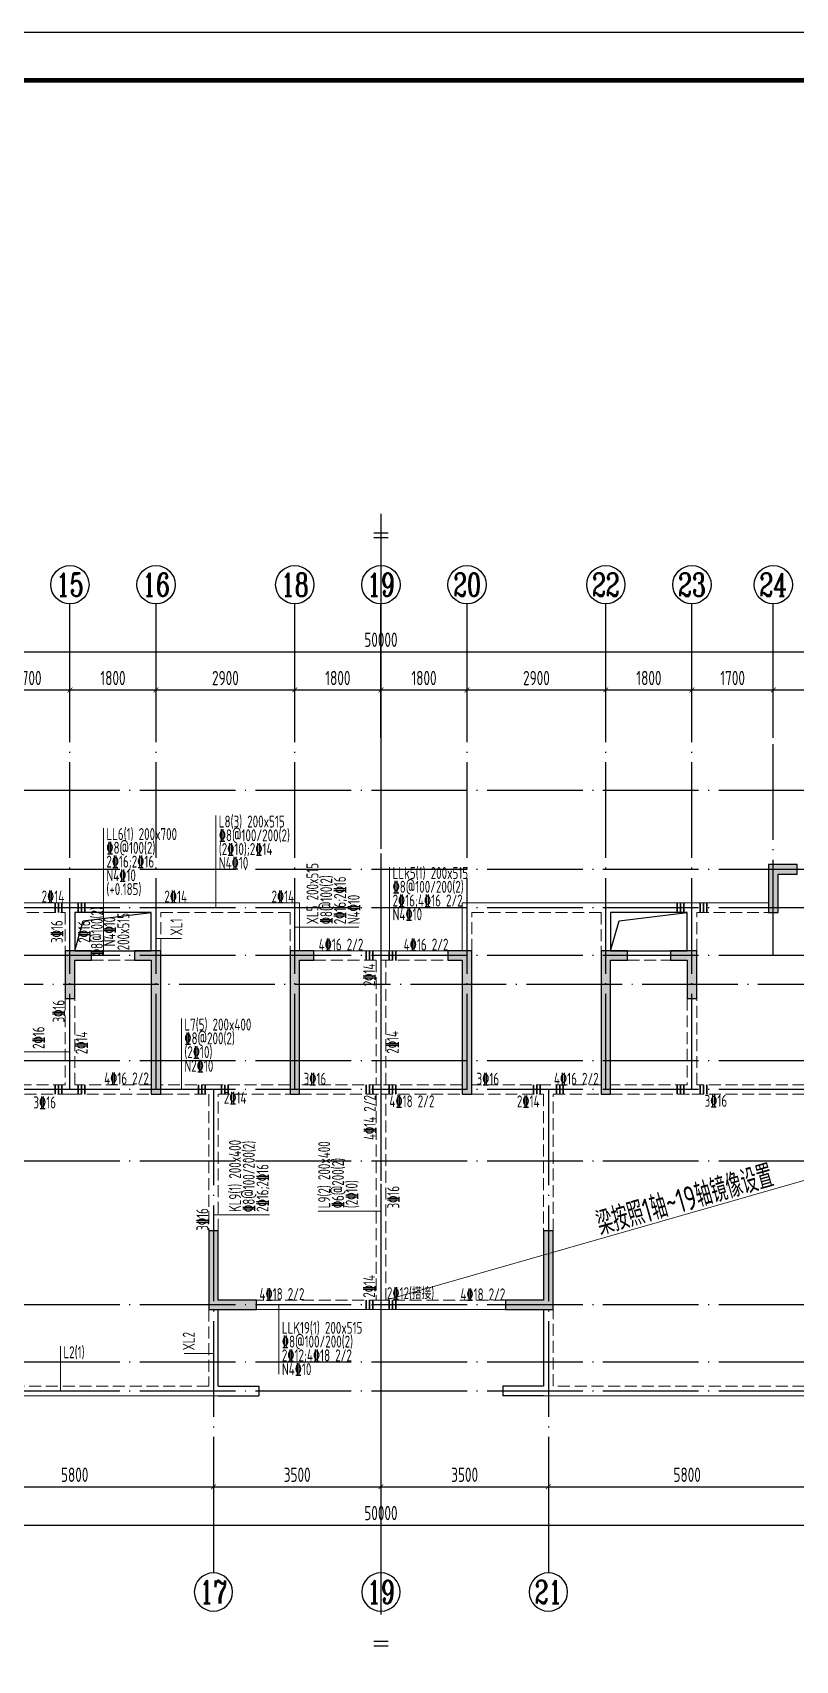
# Model space of a CAD drawing. Extents: x -668857 to 185752, y -270966 to 286822.
# Drawn here: x -70386 to -54443, y -14961 to 19058 of the extents above; entities that cross this region are included whole.
import ezdxf
from ezdxf.enums import TextEntityAlignment as Align

# ---------------------------------------------------------------- set-up
doc = ezdxf.new("R2010")
doc.units = 0
doc.header["$LTSCALE"] = 1000
for name, pattern in [('CENTER', [8, 5, -1, 1, -1]), ('DASH', [0.35, 0.25, -0.1]), ('DOTE', [2.42, 2, -0.2, 0.02, -0.2])]:
    doc.linetypes.add(name, pattern=pattern)
doc.layers.get('0').update_dxf_attribs({"linetype": 'CONTINUOUS'})
doc.layers.get('DEFPOINTS').update_dxf_attribs({"linetype": 'CONTINUOUS'})
for name, color, linetype in [('-TK', 7, 'CONTINUOUS'), ('A-AXIS', 1, 'CONTINUOUS'), ('A-DOTE', 10, 'DOTE'), ('AXIS_NUM', 7, 'CONTINUOUS'), ('BEAM_CON', 4, 'CONTINUOUS'), ('S-D洞口', 4, 'CONTINUOUS'), ('S-L主梁线', 4, 'DASH'), ('S-L梁编号', 6, 'CONTINUOUS'), ('S-L梁配筋', 7, 'CONTINUOUS'), ('S-Q墙填充', 252, 'CONTINUOUS'), ('S-Q墙实线', 6, 'CONTINUOUS'), ('S-Y一般标注', 3, 'CONTINUOUS'), ('THIN', 7, 'CONTINUOUS')]:
    doc.layers.add(name, color=color, linetype=linetype)
doc.layers.add('梁附加箍筋', color=1, linetype='CONTINUOUS', lineweight=35)
doc.styles.add('TSSD_Axis', font='complex.shx', dxfattribs={"width": 0.7, "bigfont": 'hztxt.shx'})
doc.styles.add('TSSD_DIMENSION', font='Tssdeng.shx', dxfattribs={"width": 0.7, "bigfont": 'tssdchn.shx'})
doc.styles.add('TSSD_REIN', font='tssdeng.shx', dxfattribs={"width": 0.7, "height": 300, "bigfont": 'tssdchn.shx'})
doc.dimstyles.new('TSSD_100_100', dxfattribs={"dimtxt": 300, "dimasz": 100, "dimexe": 100, "dimexo": 250, "dimgap": 100, "dimtad": 1, "dimdec": 0, "dimzin": 0, "dimdsep": 46, "dimtxsty": 'TSSD_DIMENSION', "dimblk": 'ARCHTICK', "dimcen": 0, "dimdle": 100, "dimclrt": 7, "dimadec": 0, "dimazin": 0, "dimtfac": 1, "dimtdec": 0, "dimtix": 1, "dimtmove": 2, "dimatfit": 3, "dimldrblk": 'ARCHTICK', "dimfxl": 1, "dimtolj": 1, "dimtzin": 0, "dimarcsym": 0})

# ---------------------------------------------------------------- blocks, each defined once
blk = doc.blocks.new('A1')
blk.add_lwpolyline([(0, 59400), (0, 0), (84100, 0), (84100, 59400)], close=True)
at = {"const_width": 100}
blk.add_lwpolyline([(2500, 58400), (2500, 1000), (83100, 1000), (83100, 58400)], close=True, dxfattribs=at)
blk = doc.blocks.new('ts_axno')
at = {"color": 0, "linetype": 'ByBlock', "lineweight": -2}
blk.add_circle((0, 0), 0.5, dxfattribs=at)
at = {"color": 0, "linetype": 'ByBlock', "lineweight": -2, "style": 'TSSD_Axis', "width": 0.7}
blk.add_attdef('A', text='', height=0.6, dxfattribs=at).set_placement((0, 0), align=Align.MIDDLE_CENTER)
blk = doc.blocks.new('_ArchTick')
at = {"color": 0, "linetype": 'ByBlock', "const_width": 0.15}
blk.add_lwpolyline([(-0.5, -0.5), (0.5, 0.5)], dxfattribs=at)
blk = doc.blocks.new('*D164')
at = {"layer": 'DEFPOINTS', "color": 0, "transparency": 16777216}
for p in [(23100, 19250), (21400, 18250), (23100, 18250)]:
    blk.add_point(p, dxfattribs=at)
at = {"layer": 'S-Y一般标注', "color": 0, "lineweight": -2, "transparency": 16777216}
for p, q in [((21300, 19250), (23200, 19250)), ((21400, 18500), (21400, 19350)), ((23100, 18500), (23100, 19350))]:
    blk.add_line(p, q, dxfattribs=at)
at = {"layer": 'S-Y一般标注', "color": 0, "lineweight": -2, "transparency": 16777216, "xscale": 100, "yscale": 100, "zscale": 100, "rotation": 180}
blk.add_blockref('_ArchTick', (21400, 19250), dxfattribs=at)
at = {"layer": 'S-Y一般标注', "color": 0, "lineweight": -2, "transparency": 16777216, "xscale": 100, "yscale": 100, "zscale": 100}
blk.add_blockref('_ArchTick', (23100, 19250), dxfattribs=at)
at = {"layer": 'S-Y一般标注', "color": 7, "transparency": 16777216, "insert": (22250, 19500), "char_height": 300, "attachment_point": 5, "style": 'TSSD_DIMENSION'}
blk.add_mtext('\\A1;1700', dxfattribs=at)
blk = doc.blocks.new('*D165')
at = {"layer": 'DEFPOINTS', "color": 0, "transparency": 16777216}
for p in [(24900, 19250), (23100, 18250), (24900, 18250)]:
    blk.add_point(p, dxfattribs=at)
at = {"layer": 'S-Y一般标注', "color": 0, "lineweight": -2, "transparency": 16777216}
for p, q in [((23000, 19250), (25000, 19250)), ((23100, 18500), (23100, 19350)), ((24900, 18500), (24900, 19350))]:
    blk.add_line(p, q, dxfattribs=at)
at = {"layer": 'S-Y一般标注', "color": 0, "lineweight": -2, "transparency": 16777216, "xscale": 100, "yscale": 100, "zscale": 100, "rotation": 180}
blk.add_blockref('_ArchTick', (23100, 19250), dxfattribs=at)
at = {"layer": 'S-Y一般标注', "color": 0, "lineweight": -2, "transparency": 16777216, "xscale": 100, "yscale": 100, "zscale": 100}
blk.add_blockref('_ArchTick', (24900, 19250), dxfattribs=at)
at = {"layer": 'S-Y一般标注', "color": 7, "transparency": 16777216, "insert": (24000, 19500), "char_height": 300, "attachment_point": 5, "style": 'TSSD_DIMENSION'}
blk.add_mtext('\\A1;1800', dxfattribs=at)
blk = doc.blocks.new('*D166')
at = {"layer": 'DEFPOINTS', "color": 0, "transparency": 16777216}
for p in [(27800, 19250), (24900, 18250), (27800, 18250)]:
    blk.add_point(p, dxfattribs=at)
at = {"layer": 'S-Y一般标注', "color": 0, "lineweight": -2, "transparency": 16777216}
for p, q in [((24800, 19250), (27900, 19250)), ((24900, 18500), (24900, 19350)), ((27800, 18500), (27800, 19350))]:
    blk.add_line(p, q, dxfattribs=at)
at = {"layer": 'S-Y一般标注', "color": 0, "lineweight": -2, "transparency": 16777216, "xscale": 100, "yscale": 100, "zscale": 100, "rotation": 180}
blk.add_blockref('_ArchTick', (24900, 19250), dxfattribs=at)
at = {"layer": 'S-Y一般标注', "color": 0, "lineweight": -2, "transparency": 16777216, "xscale": 100, "yscale": 100, "zscale": 100}
blk.add_blockref('_ArchTick', (27800, 19250), dxfattribs=at)
at = {"layer": 'S-Y一般标注', "color": 7, "transparency": 16777216, "insert": (26350, 19500), "char_height": 300, "attachment_point": 5, "style": 'TSSD_DIMENSION'}
blk.add_mtext('\\A1;2900', dxfattribs=at)
blk = doc.blocks.new('*D167')
at = {"layer": 'DEFPOINTS', "color": 0, "transparency": 16777216}
for p in [(29600, 19250), (27800, 18250), (29600, 18250)]:
    blk.add_point(p, dxfattribs=at)
at = {"layer": 'S-Y一般标注', "color": 0, "lineweight": -2, "transparency": 16777216}
for p, q in [((27700, 19250), (29700, 19250)), ((27800, 18500), (27800, 19350)), ((29600, 18500), (29600, 19350))]:
    blk.add_line(p, q, dxfattribs=at)
at = {"layer": 'S-Y一般标注', "color": 0, "lineweight": -2, "transparency": 16777216, "xscale": 100, "yscale": 100, "zscale": 100, "rotation": 180}
blk.add_blockref('_ArchTick', (27800, 19250), dxfattribs=at)
at = {"layer": 'S-Y一般标注', "color": 0, "lineweight": -2, "transparency": 16777216, "xscale": 100, "yscale": 100, "zscale": 100}
blk.add_blockref('_ArchTick', (29600, 19250), dxfattribs=at)
at = {"layer": 'S-Y一般标注', "color": 7, "transparency": 16777216, "insert": (28700, 19500), "char_height": 300, "attachment_point": 5, "style": 'TSSD_DIMENSION'}
blk.add_mtext('\\A1;1800', dxfattribs=at)
blk = doc.blocks.new('*D168')
at = {"layer": 'DEFPOINTS', "color": 0, "transparency": 16777216}
for p in [(31400, 19250), (29600, 18250), (31400, 18250)]:
    blk.add_point(p, dxfattribs=at)
at = {"layer": 'S-Y一般标注', "color": 0, "lineweight": -2, "transparency": 16777216}
for p, q in [((29500, 19250), (31500, 19250)), ((29600, 18500), (29600, 19350)), ((31400, 18500), (31400, 19350))]:
    blk.add_line(p, q, dxfattribs=at)
at = {"layer": 'S-Y一般标注', "color": 0, "lineweight": -2, "transparency": 16777216, "xscale": 100, "yscale": 100, "zscale": 100, "rotation": 180}
blk.add_blockref('_ArchTick', (29600, 19250), dxfattribs=at)
at = {"layer": 'S-Y一般标注', "color": 0, "lineweight": -2, "transparency": 16777216, "xscale": 100, "yscale": 100, "zscale": 100}
blk.add_blockref('_ArchTick', (31400, 19250), dxfattribs=at)
at = {"layer": 'S-Y一般标注', "color": 7, "transparency": 16777216, "insert": (30500, 19500), "char_height": 300, "attachment_point": 5, "style": 'TSSD_DIMENSION'}
blk.add_mtext('\\A1;1800', dxfattribs=at)
blk = doc.blocks.new('*D169')
at = {"layer": 'DEFPOINTS', "color": 0, "transparency": 16777216}
for p in [(34300, 19250), (31400, 18250), (34300, 18250)]:
    blk.add_point(p, dxfattribs=at)
at = {"layer": 'S-Y一般标注', "color": 0, "lineweight": -2, "transparency": 16777216}
for p, q in [((31300, 19250), (34400, 19250)), ((31400, 18500), (31400, 19350)), ((34300, 18500), (34300, 19350))]:
    blk.add_line(p, q, dxfattribs=at)
at = {"layer": 'S-Y一般标注', "color": 0, "lineweight": -2, "transparency": 16777216, "xscale": 100, "yscale": 100, "zscale": 100, "rotation": 180}
blk.add_blockref('_ArchTick', (31400, 19250), dxfattribs=at)
at = {"layer": 'S-Y一般标注', "color": 0, "lineweight": -2, "transparency": 16777216, "xscale": 100, "yscale": 100, "zscale": 100}
blk.add_blockref('_ArchTick', (34300, 19250), dxfattribs=at)
at = {"layer": 'S-Y一般标注', "color": 7, "transparency": 16777216, "insert": (32850, 19500), "char_height": 300, "attachment_point": 5, "style": 'TSSD_DIMENSION'}
blk.add_mtext('\\A1;2900', dxfattribs=at)
blk = doc.blocks.new('*D170')
at = {"layer": 'DEFPOINTS', "color": 0, "transparency": 16777216}
for p in [(36100, 19250), (34300, 18250), (36100, 18250)]:
    blk.add_point(p, dxfattribs=at)
at = {"layer": 'S-Y一般标注', "color": 0, "lineweight": -2, "transparency": 16777216}
for p, q in [((34200, 19250), (36200, 19250)), ((34300, 18500), (34300, 19350)), ((36100, 18500), (36100, 19350))]:
    blk.add_line(p, q, dxfattribs=at)
at = {"layer": 'S-Y一般标注', "color": 0, "lineweight": -2, "transparency": 16777216, "xscale": 100, "yscale": 100, "zscale": 100, "rotation": 180}
blk.add_blockref('_ArchTick', (34300, 19250), dxfattribs=at)
at = {"layer": 'S-Y一般标注', "color": 0, "lineweight": -2, "transparency": 16777216, "xscale": 100, "yscale": 100, "zscale": 100}
blk.add_blockref('_ArchTick', (36100, 19250), dxfattribs=at)
at = {"layer": 'S-Y一般标注', "color": 7, "transparency": 16777216, "insert": (35200, 19500), "char_height": 300, "attachment_point": 5, "style": 'TSSD_DIMENSION'}
blk.add_mtext('\\A1;1800', dxfattribs=at)
blk = doc.blocks.new('*D171')
at = {"layer": 'DEFPOINTS', "color": 0, "transparency": 16777216}
for p in [(37800, 19250), (36100, 18250), (37800, 18250)]:
    blk.add_point(p, dxfattribs=at)
at = {"layer": 'S-Y一般标注', "color": 0, "lineweight": -2, "transparency": 16777216}
for p, q in [((36000, 19250), (37900, 19250)), ((36100, 18500), (36100, 19350)), ((37800, 18500), (37800, 19350))]:
    blk.add_line(p, q, dxfattribs=at)
at = {"layer": 'S-Y一般标注', "color": 0, "lineweight": -2, "transparency": 16777216, "xscale": 100, "yscale": 100, "zscale": 100, "rotation": 180}
blk.add_blockref('_ArchTick', (36100, 19250), dxfattribs=at)
at = {"layer": 'S-Y一般标注', "color": 0, "lineweight": -2, "transparency": 16777216, "xscale": 100, "yscale": 100, "zscale": 100}
blk.add_blockref('_ArchTick', (37800, 19250), dxfattribs=at)
at = {"layer": 'S-Y一般标注', "color": 7, "transparency": 16777216, "insert": (36950, 19500), "char_height": 300, "attachment_point": 5, "style": 'TSSD_DIMENSION'}
blk.add_mtext('\\A1;1700', dxfattribs=at)
blk = doc.blocks.new('*D179')
at = {"layer": 'DEFPOINTS', "color": 0, "transparency": 16777216}
for p in [(54600, 20050), (4600, 18250), (54600, 18250)]:
    blk.add_point(p, dxfattribs=at)
at = {"layer": 'S-Y一般标注', "color": 0, "lineweight": -2, "transparency": 16777216}
for p, q in [((4600, 18500), (4600, 20150)), ((54600, 18500), (54600, 20150)), ((4500, 20050), (54700, 20050))]:
    blk.add_line(p, q, dxfattribs=at)
at = {"layer": 'S-Y一般标注', "color": 0, "lineweight": -2, "transparency": 16777216, "xscale": 100, "yscale": 100, "zscale": 100, "rotation": 180}
blk.add_blockref('_ArchTick', (4600, 20050), dxfattribs=at)
at = {"layer": 'S-Y一般标注', "color": 0, "lineweight": -2, "transparency": 16777216, "xscale": 100, "yscale": 100, "zscale": 100}
blk.add_blockref('_ArchTick', (54600, 20050), dxfattribs=at)
at = {"layer": 'S-Y一般标注', "color": 7, "transparency": 16777216, "insert": (29600, 20300), "char_height": 300, "attachment_point": 5, "style": 'TSSD_DIMENSION'}
blk.add_mtext('\\A1;50000', dxfattribs=at)
blk = doc.blocks.new('*D192')
at = {"layer": 'DEFPOINTS', "color": 0, "transparency": 16777216}
for p in [(39900, 19250), (37800, 18250), (39900, 18250)]:
    blk.add_point(p, dxfattribs=at)
at = {"layer": 'S-Y一般标注', "color": 0, "lineweight": -2, "transparency": 16777216}
for p, q in [((37700, 19250), (40000, 19250)), ((37800, 18500), (37800, 19350)), ((39900, 18500), (39900, 19350))]:
    blk.add_line(p, q, dxfattribs=at)
at = {"layer": 'S-Y一般标注', "color": 0, "lineweight": -2, "transparency": 16777216, "xscale": 100, "yscale": 100, "zscale": 100, "rotation": 180}
blk.add_blockref('_ArchTick', (37800, 19250), dxfattribs=at)
at = {"layer": 'S-Y一般标注', "color": 0, "lineweight": -2, "transparency": 16777216, "xscale": 100, "yscale": 100, "zscale": 100}
blk.add_blockref('_ArchTick', (39900, 19250), dxfattribs=at)
at = {"layer": 'S-Y一般标注', "color": 7, "transparency": 16777216, "insert": (38850, 19500), "char_height": 300, "attachment_point": 5, "style": 'TSSD_DIMENSION'}
blk.add_mtext('\\A1;2100', dxfattribs=at)
blk = doc.blocks.new('*D196')
at = {"layer": 'DEFPOINTS', "color": 0, "transparency": 16777216}
for p in [(20300, 3600), (26100, 3600), (26100, 2600)]:
    blk.add_point(p, dxfattribs=at)
at = {"layer": 'S-Y一般标注', "color": 0, "lineweight": -2, "transparency": 16777216}
for p, q in [((20300, 3350), (20300, 2500)), ((26100, 3350), (26100, 2500)), ((20200, 2600), (26200, 2600))]:
    blk.add_line(p, q, dxfattribs=at)
at = {"layer": 'S-Y一般标注', "color": 0, "lineweight": -2, "transparency": 16777216, "xscale": 100, "yscale": 100, "zscale": 100, "rotation": 180}
blk.add_blockref('_ArchTick', (20300, 2600), dxfattribs=at)
at = {"layer": 'S-Y一般标注', "color": 0, "lineweight": -2, "transparency": 16777216, "xscale": 100, "yscale": 100, "zscale": 100}
blk.add_blockref('_ArchTick', (26100, 2600), dxfattribs=at)
at = {"layer": 'S-Y一般标注', "color": 7, "transparency": 16777216, "insert": (23200, 2850), "char_height": 300, "attachment_point": 5, "style": 'TSSD_DIMENSION'}
blk.add_mtext('\\A1;5800', dxfattribs=at)
blk = doc.blocks.new('*D197')
at = {"layer": 'DEFPOINTS', "color": 0, "transparency": 16777216}
for p in [(26100, 3600), (29600, 3600), (29600, 2600)]:
    blk.add_point(p, dxfattribs=at)
at = {"layer": 'S-Y一般标注', "color": 0, "lineweight": -2, "transparency": 16777216}
for p, q in [((26100, 3350), (26100, 2500)), ((29600, 3350), (29600, 2500)), ((26000, 2600), (29700, 2600))]:
    blk.add_line(p, q, dxfattribs=at)
at = {"layer": 'S-Y一般标注', "color": 0, "lineweight": -2, "transparency": 16777216, "xscale": 100, "yscale": 100, "zscale": 100, "rotation": 180}
blk.add_blockref('_ArchTick', (26100, 2600), dxfattribs=at)
at = {"layer": 'S-Y一般标注', "color": 0, "lineweight": -2, "transparency": 16777216, "xscale": 100, "yscale": 100, "zscale": 100}
blk.add_blockref('_ArchTick', (29600, 2600), dxfattribs=at)
at = {"layer": 'S-Y一般标注', "color": 7, "transparency": 16777216, "insert": (27850, 2850), "char_height": 300, "attachment_point": 5, "style": 'TSSD_DIMENSION'}
blk.add_mtext('\\A1;3500', dxfattribs=at)
blk = doc.blocks.new('*D198')
at = {"layer": 'DEFPOINTS', "color": 0, "transparency": 16777216}
for p in [(33100, 3600), (38900, 3600), (38900, 2600)]:
    blk.add_point(p, dxfattribs=at)
at = {"layer": 'S-Y一般标注', "color": 0, "lineweight": -2, "transparency": 16777216}
for p, q in [((33100, 3350), (33100, 2500)), ((38900, 3350), (38900, 2500)), ((33000, 2600), (39000, 2600))]:
    blk.add_line(p, q, dxfattribs=at)
at = {"layer": 'S-Y一般标注', "color": 0, "lineweight": -2, "transparency": 16777216, "xscale": 100, "yscale": 100, "zscale": 100, "rotation": 180}
blk.add_blockref('_ArchTick', (33100, 2600), dxfattribs=at)
at = {"layer": 'S-Y一般标注', "color": 0, "lineweight": -2, "transparency": 16777216, "xscale": 100, "yscale": 100, "zscale": 100}
blk.add_blockref('_ArchTick', (38900, 2600), dxfattribs=at)
at = {"layer": 'S-Y一般标注', "color": 7, "transparency": 16777216, "insert": (36000, 2850), "char_height": 300, "attachment_point": 5, "style": 'TSSD_DIMENSION'}
blk.add_mtext('\\A1;5800', dxfattribs=at)
blk = doc.blocks.new('*D202')
at = {"layer": 'DEFPOINTS', "color": 0, "transparency": 16777216}
for p in [(4600, 3600), (54600, 3600), (54600, 1800)]:
    blk.add_point(p, dxfattribs=at)
at = {"layer": 'S-Y一般标注', "color": 0, "lineweight": -2, "transparency": 16777216}
for p, q in [((4600, 3350), (4600, 1700)), ((54600, 3350), (54600, 1700)), ((4500, 1800), (54700, 1800))]:
    blk.add_line(p, q, dxfattribs=at)
at = {"layer": 'S-Y一般标注', "color": 0, "lineweight": -2, "transparency": 16777216, "xscale": 100, "yscale": 100, "zscale": 100, "rotation": 180}
blk.add_blockref('_ArchTick', (4600, 1800), dxfattribs=at)
at = {"layer": 'S-Y一般标注', "color": 0, "lineweight": -2, "transparency": 16777216, "xscale": 100, "yscale": 100, "zscale": 100}
blk.add_blockref('_ArchTick', (54600, 1800), dxfattribs=at)
at = {"layer": 'S-Y一般标注', "color": 7, "transparency": 16777216, "insert": (29600, 2050), "char_height": 300, "attachment_point": 5, "style": 'TSSD_DIMENSION'}
blk.add_mtext('\\A1;50000', dxfattribs=at)
blk = doc.blocks.new('*D205')
at = {"layer": 'DEFPOINTS', "color": 0, "transparency": 16777216}
for p in [(29600, 3600), (33100, 3600), (33100, 2600)]:
    blk.add_point(p, dxfattribs=at)
at = {"layer": 'S-Y一般标注', "color": 0, "lineweight": -2, "transparency": 16777216}
for p, q in [((29600, 3350), (29600, 2500)), ((33100, 3350), (33100, 2500)), ((29500, 2600), (33200, 2600))]:
    blk.add_line(p, q, dxfattribs=at)
at = {"layer": 'S-Y一般标注', "color": 0, "lineweight": -2, "transparency": 16777216, "xscale": 100, "yscale": 100, "zscale": 100, "rotation": 180}
blk.add_blockref('_ArchTick', (29600, 2600), dxfattribs=at)
at = {"layer": 'S-Y一般标注', "color": 0, "lineweight": -2, "transparency": 16777216, "xscale": 100, "yscale": 100, "zscale": 100}
blk.add_blockref('_ArchTick', (33100, 2600), dxfattribs=at)
at = {"layer": 'S-Y一般标注', "color": 7, "transparency": 16777216, "insert": (31350, 2850), "char_height": 300, "attachment_point": 5, "style": 'TSSD_DIMENSION'}
blk.add_mtext('\\A1;3500', dxfattribs=at)
blk = doc.blocks.new('20210807.15312446')
at = {"layer": 'S-Q墙填充'}
h = blk.add_hatch(color=252, dxfattribs=at)
h.dxf.hatch_style = 1
h.paths.add_polyline_path([(94316, 67740), (94716, 67740), (94716, 67940), (94116, 67940), (94116, 66940), (94316, 66940)])
h = blk.add_hatch(color=252, dxfattribs=at)
h.dxf.hatch_style = 1
h.paths.add_polyline_path([(79416, 66140), (79416, 65140), (79616, 65140), (79616, 65940), (79966, 65940), (79966, 66140)])
h = blk.add_hatch(color=252, dxfattribs=at)
h.dxf.hatch_style = 1
h.paths.add_polyline_path([(81416, 66140), (80866, 66140), (80866, 65940), (81216, 65940), (81216, 63140), (81416, 63140)])
h = blk.add_hatch(color=252, dxfattribs=at)
h.dxf.hatch_style = 1
h.paths.add_polyline_path([(84116, 66140), (84116, 63140), (84316, 63140), (84316, 65940), (84616, 65940), (84616, 66140)])
h = blk.add_hatch(color=252, dxfattribs=at)
h.dxf.hatch_style = 1
h.paths.add_polyline_path([(87916, 66140), (87416, 66140), (87416, 65940), (87716, 65940), (87716, 63140), (87916, 63140)])
h = blk.add_hatch(color=252, dxfattribs=at)
h.dxf.hatch_style = 1
h.paths.add_polyline_path([(90616, 66140), (90616, 63140), (90816, 63140), (90816, 65940), (91166, 65940), (91166, 66140)])
h = blk.add_hatch(color=252, dxfattribs=at)
h.dxf.hatch_style = 1
h.paths.add_polyline_path([(92416, 65940), (92416, 65140), (92616, 65140), (92616, 66140), (92066, 66140), (92066, 65940)])
h = blk.add_hatch(color=252, dxfattribs=at)
h.dxf.hatch_style = 1
h.paths.add_polyline_path([(82416, 58640), (83316, 58640), (83416, 58640), (83416, 58840), (83316, 58840), (82616, 58840), (82616, 60290), (82416, 60290)])
h = blk.add_hatch(color=252, dxfattribs=at)
h.dxf.hatch_style = 1
h.paths.add_polyline_path([(88716, 58840), (88616, 58840), (88616, 58640), (88716, 58640), (89616, 58640), (89616, 60290), (89416, 60290), (89416, 58840)])
at = {"layer": 'BEAM_CON'}
for p, q in [((82616, 57040), (82616, 58640)), ((89416, 58640), (89416, 57040)), ((82616, 57040), (83466, 57040)), ((82616, 56840), (83466, 56840)), ((83466, 57040), (83466, 56840)), ((88566, 57040), (88566, 56840)), ((89416, 57040), (88566, 57040)), ((89416, 56840), (88566, 56840))]:
    blk.add_line(p, q, dxfattribs=at)
at = {"layer": 'S-D洞口', "color": 5}
for points in [[(79616, 66140), (81216, 66140), (81216, 66940), (79616, 66940), (79616, 66140), (79793, 66762), (81216, 66940)], [(90816, 66140), (92416, 66140), (92416, 66940), (90816, 66940), (90816, 66140), (90993, 66762), (92416, 66940)]]:
    blk.add_lwpolyline(points, dxfattribs=at)
at = {"layer": 'S-L主梁线', "linetype": 'ByBlock', "lineweight": 18}
for p, q in [((79516, 67140), (77916, 67140)), ((81316, 67140), (79516, 67140)), ((84316, 67140), (81316, 67140)), ((84316, 66140), (84316, 67140)), ((87716, 67140), (87716, 66140)), ((90716, 67140), (87716, 67140)), ((92516, 67140), (90716, 67140)), ((94116, 67140), (92516, 67140)), ((79616, 66940), (81216, 66940)), ((79616, 66140), (79616, 66940)), ((81216, 66940), (81216, 66140)), ((90816, 66940), (92416, 66940)), ((90816, 66140), (90816, 66940)), ((92416, 66940), (92416, 66140)), ((80866, 66140), (79966, 66140)), ((86016, 66140), (84616, 66140)), ((87416, 66140), (86016, 66140)), ((92066, 66140), (91166, 66140)), ((83416, 58640), (86016, 58640)), ((86016, 58640), (88616, 58640)), ((76616, 56840), (82616, 56840)), ((89416, 56840), (95416, 56840))]:
    blk.add_line(p, q, dxfattribs=at)
at = {"layer": 'S-L主梁线', "linetype": 'DASH', "lineweight": 18}
for p, q in [((77916, 66940), (79416, 66940)), ((79416, 66940), (79416, 66140)), ((81416, 66940), (84116, 66940)), ((81416, 66140), (81416, 66940)), ((84116, 66940), (84116, 66140)), ((87916, 66940), (90616, 66940)), ((87916, 66140), (87916, 66940)), ((90616, 66940), (90616, 66140)), ((92616, 66940), (94116, 66940)), ((92616, 66140), (92616, 66940)), ((79966, 65940), (80866, 65940)), ((84616, 65940), (86016, 65940)), ((85916, 65940), (85916, 63340)), ((86016, 65940), (87416, 65940)), ((86116, 63340), (86116, 65940)), ((91166, 65940), (92066, 65940)), ((79416, 65140), (79416, 63340)), ((79616, 63340), (79616, 65140)), ((92416, 65140), (92416, 63340)), ((92616, 63340), (92616, 65140)), ((79416, 63340), (76816, 63340)), ((81216, 63340), (79616, 63340)), ((82516, 63340), (81416, 63340)), ((84116, 63340), (82516, 63340)), ((86016, 63340), (84316, 63340)), ((87716, 63340), (86016, 63340)), ((89516, 63340), (87916, 63340)), ((90616, 63340), (89516, 63340)), ((92416, 63340), (90816, 63340)), ((95216, 63340), (92616, 63340)), ((76816, 63140), (79516, 63140)), ((79516, 63140), (81216, 63140)), ((81416, 63140), (82416, 63140)), ((82416, 63140), (82416, 60290)), ((82616, 63140), (84116, 63140)), ((82616, 60290), (82616, 63140)), ((84316, 63140), (86016, 63140)), ((85916, 63140), (85916, 58840)), ((86016, 63140), (87716, 63140)), ((86116, 58840), (86116, 63140)), ((87916, 63140), (89416, 63140)), ((89416, 63140), (89416, 60290)), ((89616, 63140), (90616, 63140)), ((89616, 60290), (89616, 63140)), ((90816, 63140), (92516, 63140)), ((92516, 63140), (95216, 63140)), ((82416, 58640), (82416, 57040)), ((86016, 58840), (83416, 58840)), ((88616, 58840), (86016, 58840)), ((89616, 57040), (89616, 58640)), ((82416, 57040), (76816, 57040)), ((95216, 57040), (89616, 57040))]:
    blk.add_line(p, q, dxfattribs=at)
at = {"layer": 'S-Q墙实线'}
for points in [[(94316, 67740), (94716, 67740), (94716, 67940), (94116, 67940), (94116, 66940), (94316, 66940)], [(79416, 66140), (79416, 65140), (79616, 65140), (79616, 65940), (79966, 65940), (79966, 66140)], [(81416, 66140), (80866, 66140), (80866, 65940), (81216, 65940), (81216, 63140), (81416, 63140)], [(84116, 66140), (84116, 63140), (84316, 63140), (84316, 65940), (84616, 65940), (84616, 66140)], [(87916, 66140), (87416, 66140), (87416, 65940), (87716, 65940), (87716, 63140), (87916, 63140)], [(90616, 66140), (90616, 63140), (90816, 63140), (90816, 65940), (91166, 65940), (91166, 66140)], [(92416, 65940), (92416, 65140), (92616, 65140), (92616, 66140), (92066, 66140), (92066, 65940)], [(82416, 58640), (83316, 58640), (83416, 58640), (83416, 58840), (83316, 58840), (82616, 58840), (82616, 60290), (82416, 60290)], [(88716, 58840), (88616, 58840), (88616, 58640), (88716, 58640), (89616, 58640), (89616, 60290), (89416, 60290), (89416, 58840)]]:
    blk.add_lwpolyline(points, close=True, dxfattribs=at)
blk = doc.blocks.new('20210726.16395156')
at = {"layer": 'A-AXIS'}
for p, q in [((23100, 18249.9), (23100, 21049.9)), ((24900, 18249.9), (24900, 21049.9)), ((27800, 18249.9), (27800, 21049.9)), ((29600, 18249.9), (29600, 21049.9)), ((31400, 18249.9), (31400, 21049.9)), ((34300, 18249.9), (34300, 21049.9)), ((36100, 18249.9), (36100, 21049.9)), ((37800, 18249.9), (37800, 21049.9)), ((26100, 3600), (26100, 800)), ((29600, 3600), (29600, 800)), ((33100, 3600), (33100, 800))]:
    blk.add_line(p, q, dxfattribs=at)
at = {"layer": 'A-DOTE'}
for p, q in [((23100, 10900), (23100, 18249.9)), ((24900, 10900), (24900, 18249.9)), ((27800, 10900), (27800, 18249.9)), ((29600, 18249.9), (29600, 3600)), ((31400, 10900), (31400, 18249.9)), ((34300, 10900), (34300, 18249.9)), ((36100, 10900), (36100, 18249.9)), ((37800, 13700), (37800, 18249.9)), ((55600, 17150), (3600, 17150)), ((55600, 15500), (3600, 15500)), ((55600, 14700), (3600, 14700)), ((55600, 13700), (3600, 13700)), ((3600, 13100.3), (55600, 13100.3)), ((55600, 11500), (3600, 11500)), ((55600, 10900), (3600, 10900)), ((26100, 10900), (26100, 3600)), ((33100, 10900), (33100, 3600)), ((55600, 9400), (3600, 9400)), ((55600, 6400), (3600, 6400)), ((55600, 5200), (3600, 5200)), ((55600, 4600), (3600, 4600))]:
    blk.add_line(p, q, dxfattribs=at)
at = {"layer": 'A-AXIS'}
ref = blk.add_blockref('ts_axno', (23100, 21449.9), dxfattribs=dict(at, xscale=800, yscale=800, zscale=800))
ref.add_attrib('9', '15', dxfattribs={"layer": 'AXIS_NUM', "height": 480, "style": 'TSSD_Axis', "width": 0.7}).set_placement((23100, 21449.9), align=Align.MIDDLE_CENTER)
ref = blk.add_blockref('ts_axno', (24900, 21449.9), dxfattribs=dict(at, xscale=800, yscale=800, zscale=800))
ref.add_attrib('10', '16', dxfattribs={"layer": 'AXIS_NUM', "height": 480, "style": 'TSSD_Axis', "width": 0.7}).set_placement((24900, 21449.9), align=Align.MIDDLE_CENTER)
ref = blk.add_blockref('ts_axno', (27800, 21449.9), dxfattribs=dict(at, xscale=800, yscale=800, zscale=800))
ref.add_attrib('11', '18', dxfattribs={"layer": 'AXIS_NUM', "height": 480, "style": 'TSSD_Axis', "width": 0.7}).set_placement((27800, 21449.9), align=Align.MIDDLE_CENTER)
ref = blk.add_blockref('ts_axno', (29600, 21449.9), dxfattribs=dict(at, xscale=800, yscale=800, zscale=800))
ref.add_attrib('12', '19', dxfattribs={"layer": 'AXIS_NUM', "height": 480, "style": 'TSSD_Axis', "width": 0.7}).set_placement((29600, 21449.9), align=Align.MIDDLE_CENTER)
ref = blk.add_blockref('ts_axno', (31400, 21449.9), dxfattribs=dict(at, xscale=800, yscale=800, zscale=800))
ref.add_attrib('13', '20', dxfattribs={"layer": 'AXIS_NUM', "height": 480, "style": 'TSSD_Axis', "width": 0.7}).set_placement((31400, 21449.9), align=Align.MIDDLE_CENTER)
ref = blk.add_blockref('ts_axno', (34300, 21449.9), dxfattribs=dict(at, xscale=800, yscale=800, zscale=800))
ref.add_attrib('14', '22', dxfattribs={"layer": 'AXIS_NUM', "height": 480, "style": 'TSSD_Axis', "width": 0.7}).set_placement((34300, 21449.9), align=Align.MIDDLE_CENTER)
ref = blk.add_blockref('ts_axno', (36100, 21449.9), dxfattribs=dict(at, xscale=800, yscale=800, zscale=800))
ref.add_attrib('15', '23', dxfattribs={"layer": 'AXIS_NUM', "height": 480, "style": 'TSSD_Axis', "width": 0.7}).set_placement((36100, 21449.9), align=Align.MIDDLE_CENTER)
ref = blk.add_blockref('ts_axno', (37800, 21449.9), dxfattribs=dict(at, xscale=800, yscale=800, zscale=800))
ref.add_attrib('16', '24', dxfattribs={"layer": 'AXIS_NUM', "height": 480, "style": 'TSSD_Axis', "width": 0.7}).set_placement((37800, 21449.9), align=Align.MIDDLE_CENTER)
ref = blk.add_blockref('ts_axno', (26100, 400), dxfattribs=dict(at, xscale=-800, yscale=800, zscale=800, rotation=180))
ref.add_attrib('10', '17', dxfattribs={"layer": 'AXIS_NUM', "height": 480, "style": 'TSSD_Axis', "width": 0.7}).set_placement((26100, 400), align=Align.MIDDLE_CENTER)
ref = blk.add_blockref('ts_axno', (29600, 400), dxfattribs=dict(at, xscale=-800, yscale=800, zscale=800, rotation=180))
ref.add_attrib('13', '19', dxfattribs={"layer": 'AXIS_NUM', "height": 480, "style": 'TSSD_Axis', "width": 0.7}).set_placement((29600, 400), align=Align.MIDDLE_CENTER)
ref = blk.add_blockref('ts_axno', (33100, 400), dxfattribs=dict(at, xscale=-800, yscale=800, zscale=800, rotation=180))
ref.add_attrib('13', '21', dxfattribs={"layer": 'AXIS_NUM', "height": 480, "style": 'TSSD_Axis', "width": 0.7}).set_placement((33100, 400), align=Align.MIDDLE_CENTER)
at = {"layer": 'S-Y一般标注'}
for base, p1, p2, picture, middle in [((54600, 20049.9), (4600, 18249.9), (54600, 18249.9), '*D179', (29600, 20299.9)), ((23100, 19249.9), (21400, 18249.9), (23100, 18249.9), '*D164', (22250, 19499.9)), ((24900, 19249.9), (23100, 18249.9), (24900, 18249.9), '*D165', (24000, 19499.9)), ((27800, 19249.9), (24900, 18249.9), (27800, 18249.9), '*D166', (26350, 19499.9)), ((29600, 19249.9), (27800, 18249.9), (29600, 18249.9), '*D167', (28700, 19499.9)), ((31400, 19249.9), (29600, 18249.9), (31400, 18249.9), '*D168', (30500, 19499.9)), ((34300, 19249.9), (31400, 18249.9), (34300, 18249.9), '*D169', (32850, 19499.9)), ((36100, 19249.9), (34300, 18249.9), (36100, 18249.9), '*D170', (35200, 19499.9)), ((37800, 19249.9), (36100, 18249.9), (37800, 18249.9), '*D171', (36950, 19499.9)), ((39900, 19249.9), (37800, 18249.9), (39900, 18249.9), '*D192', (38850, 19499.9)), ((54600, 1800), (4600, 3600), (54600, 3600), '*D202', (29600, 2050)), ((26100, 2600), (20300, 3600), (26100, 3600), '*D196', (23200, 2850)), ((29600, 2600), (26100, 3600), (29600, 3600), '*D197', (27850, 2850)), ((33100, 2600), (29600, 3600), (33100, 3600), '*D205', (31350, 2850)), ((38900, 2600.1), (33100, 3600), (38900, 3600.1), '*D198', (36000, 2850.1))]:
    dim = blk.add_linear_dim(base=base, p1=p1, p2=p2, dimstyle='TSSD_100_100', dxfattribs=at)
    dim.commit()
    dim.dimension.update_dxf_attribs({"geometry": picture, "text_midpoint": middle})

msp = doc.modelspace()

# ---------------------------------------------------------------- linework, layer by layer
at = {"layer": 'S-L梁编号', "lineweight": 18}
for p, q in [((-68906.53, -230.31), (-68906.53, 2433.91)), ((-66556.97, 769.69), (-66556.97, 2695.33)), ((-62924.83, -230.31), (-62924.83, 1619.7)), ((-64905.53, 361.14), (-63568.1, 361.14)), ((-67805.52, 127.16), (-67274.75, 127.16)), ((-67276.08, -3030.31), (-67276.08, -1547.48)), ((-69605.52, -2244.82), (-70960.56, -2244.82)), ((-66605.53, -5650.57), (-65436.04, -5650.57)), ((-63105.53, -5572.41), (-64416.42, -5572.41)), ((-65237.95, -7535.92), (-65237.95, -8978.14)), ((-69803.48, -9330.15), (-69803.48, -8394.68)), ((-66605.53, -8544.02), (-67218.71, -8544.02))]:
    msp.add_line(p, q, dxfattribs=at)
msp.add_lwpolyline([(-63005.53, -7430.31), (-38205.51, -330.31)], dxfattribs=at)
at = {"layer": 'THIN', "linetype": 'CENTER'}
msp.add_line((-63105.51, 9002.47), (-63105.51, -14864.46), dxfattribs=at)
at = {"layer": 'THIN'}
for p, q in [((-62955.51, 8599.24), (-63255.51, 8599.24)), ((-62955.51, 8499.24), (-63255.51, 8499.24)), ((-62955.51, -14564.46), (-63255.51, -14564.46)), ((-62955.51, -14664.46), (-63255.51, -14664.46))]:
    msp.add_line(p, q, dxfattribs=at)
at = {"layer": '梁附加箍筋', "lineweight": 35}
for p, q in [((-69915.52, 669.69), (-69915.52, 869.69)), ((-69845.52, 669.69), (-69845.52, 869.69)), ((-69775.52, 669.69), (-69775.52, 869.69)), ((-69435.52, 669.69), (-69435.52, 869.69)), ((-69365.52, 669.69), (-69365.52, 869.69)), ((-69295.52, 669.69), (-69295.52, 869.69)), ((-56915.51, 669.69), (-56915.51, 869.69)), ((-56845.51, 669.69), (-56845.51, 869.69)), ((-56775.51, 669.69), (-56775.51, 869.69)), ((-56435.51, 669.69), (-56435.51, 869.69)), ((-56365.51, 669.69), (-56365.51, 869.69)), ((-56295.51, 669.69), (-56295.51, 869.69)), ((-63415.52, -330.31), (-63415.52, -130.31)), ((-63345.52, -330.31), (-63345.52, -130.31)), ((-63275.52, -330.31), (-63275.52, -130.31)), ((-62935.52, -330.31), (-62935.52, -130.31)), ((-62865.52, -330.31), (-62865.52, -130.31)), ((-62795.52, -330.31), (-62795.52, -130.31)), ((-69915.52, -3130.31), (-69915.52, -2930.31)), ((-69845.52, -3130.31), (-69845.52, -2930.31)), ((-69775.52, -3130.31), (-69775.52, -2930.31)), ((-69435.52, -3130.31), (-69435.52, -2930.31)), ((-69365.52, -3130.31), (-69365.52, -2930.31)), ((-69295.52, -3130.31), (-69295.52, -2930.31)), ((-66915.53, -3130.31), (-66915.53, -2930.31)), ((-66845.53, -3130.31), (-66845.53, -2930.31)), ((-66775.53, -3130.31), (-66775.53, -2930.31)), ((-66435.53, -3130.31), (-66435.53, -2930.31)), ((-66365.53, -3130.31), (-66365.53, -2930.31)), ((-66295.53, -3130.31), (-66295.53, -2930.31)), ((-63415.53, -3130.31), (-63415.53, -2930.31)), ((-63345.53, -3130.31), (-63345.53, -2930.31)), ((-63275.53, -3130.31), (-63275.53, -2930.31)), ((-62935.53, -3130.31), (-62935.53, -2930.31)), ((-62865.53, -3130.31), (-62865.53, -2930.31)), ((-62795.53, -3130.31), (-62795.53, -2930.31)), ((-59915.5, -3130.31), (-59915.5, -2930.31)), ((-59845.5, -3130.31), (-59845.5, -2930.31)), ((-59775.5, -3130.31), (-59775.5, -2930.31)), ((-59435.5, -3130.31), (-59435.5, -2930.31)), ((-59365.5, -3130.31), (-59365.5, -2930.31)), ((-59295.5, -3130.31), (-59295.5, -2930.31)), ((-56915.51, -3130.31), (-56915.51, -2930.31)), ((-56845.51, -3130.31), (-56845.51, -2930.31)), ((-56775.51, -3130.31), (-56775.51, -2930.31)), ((-56435.51, -3130.31), (-56435.51, -2930.31)), ((-56365.51, -3130.31), (-56365.51, -2930.31)), ((-56295.51, -3130.31), (-56295.51, -2930.31)), ((-63415.53, -7630.31), (-63415.53, -7430.31)), ((-63345.53, -7630.31), (-63345.53, -7430.31)), ((-63275.53, -7630.31), (-63275.53, -7430.31)), ((-62935.53, -7630.31), (-62935.53, -7430.31)), ((-62865.53, -7630.31), (-62865.53, -7430.31)), ((-62795.53, -7630.31), (-62795.53, -7430.31))]:
    msp.add_line(p, q, dxfattribs=at)

# ---------------------------------------------------------------- block references
at = {"layer": '-TK'}
msp.add_blockref('A1', (-104047.8, -40341.64), dxfattribs=at)
at = {"layer": 'A-DOTE'}
msp.add_blockref('20210726.16395156', (-92705.51, -13930.36), dxfattribs=at)
at = {"layer": 'S-Q墙填充'}
msp.add_blockref('20210807.15312446', (-149121.16, -66269.86), dxfattribs=at)

# ---------------------------------------------------------------- texts
at = {"layer": 'S-L梁编号', "color": 6, "style": 'TSSD_REIN', "width": 0.7}
for s, p in [('LL6(1) 200x700', (-68844.03, 2183.91)), ('L8(3) 200x515', (-66494.47, 2445.33)), ('LLk5(1) 200x515', (-62862.33, 1369.7)), ('L7(5) 200x400', (-67213.58, -1797.48)), ('LLK19(1) 200x515', (-65175.45, -8134.87)), ('L2(1)', (-69740.98, -8644.68))]:
    msp.add_text(s, height=250, dxfattribs=at).set_placement(p)
for s, p in [('XL5 200x515', (-64411.37, 423.64)), ('XL1', (-67255.52, 189.66)), ('KL9(1) 200x400', (-66030.27, -5588.07)), ('L9(2) 200x400', (-64166.42, -5509.91)), ('XL2', (-66997.56, -8481.52))]:
    msp.add_text(s, height=250, rotation=90, dxfattribs=at).set_placement(p)
at = {"layer": 'S-L梁编号', "lineweight": 18, "style": 'TSSD_REIN', "width": 0.7}
msp.add_text('梁按照1轴~19轴镜像设置', height=500, rotation=15.975897, dxfattribs=at).set_placement((-58513.97, -6091.33))
at = {"layer": 'S-L梁配筋', "color": 7, "style": 'TSSD_REIN', "width": 0.7}
for s, p in [('%%1328@100/200(2)', (-66494.47, 2157.83)), ('%%1328@100(2)', (-68844.03, 1896.41)), ('(2%%13210);2%%13214', (-66494.47, 1870.33)), ('2%%13216;2%%13216', (-68844.03, 1608.91)), ('N4%%13210', (-66494.47, 1582.83)), ('N4%%13210', (-68844.03, 1321.41)), ('%%1328@100/200(2)', (-62862.33, 1082.2)), ('(+0.185)', (-68844.03, 1033.91)), ('N4%%13210', (-62862.33, 507.2)), ('%%1328@200(2)', (-67213.58, -2084.98)), ('(2%%13210)', (-67213.58, -2372.48)), ('N2%%13210', (-67213.58, -2659.98)), ('3%%13216', (-70368.03, -3423.91)), ('2%%13214', (-60263.51, -3402.04)), ('2%%13212(搭接)', (-62979.71, -7410.11)), ('%%1328@100/200(2)', (-65175.45, -8422.37)), ('N4%%13210', (-65175.45, -8997.37))]:
    msp.add_text(s, height=250, dxfattribs=at).set_placement(p)
for s, p in [('%%1328@100(2)', (-64123.87, 423.64)), ('2%%13216;2%%13216', (-63836.37, 423.64)), ('N4%%13210', (-63548.87, 423.64)), ('2%%13214', (-63226.68, -871.6)), ('2%%13216', (-70135.56, -2182.32)), ('%%1328@100/200(2)', (-65742.77, -5588.07)), ('2%%13216;2%%13216', (-65455.27, -5588.07)), ('%%1326@200(2)', (-63878.92, -5509.91)), ('(2%%13210)', (-63591.42, -5509.91)), ('3%%13216', (-66712.19, -5980.64)), ('2%%13214', (-63226.68, -7380.31))]:
    msp.add_text(s, height=250, rotation=90, dxfattribs=at).set_placement(p)
for s, p in [('2%%13214', (-69723.61, 878.16)), ('2%%13214', (-67157.78, 878.16)), ('2%%13214', (-64918.73, 878.16)), ('4%%13216 2/2', (-63472.56, -126.68)), ('4%%13216 2/2', (-61695.01, -126.68)), ('4%%13216 2/2', (-67955.52, -2922.69)), ('3%%13216', (-64249.03, -2930.1)), ('3%%13216', (-60635.73, -2930.1)), ('4%%13216 2/2', (-58555.51, -2930.1))]:
    msp.add_text(s, height=250, dxfattribs=at).set_placement(p, align=Align.RIGHT)
at = {"layer": 'S-L梁配筋', "color": 1, "style": 'TSSD_REIN', "width": 0.7}
for s, p in [('2%%13216;4%%13216 2/2', (-62862.33, 794.7)), ('2%%13212;4%%13218 2/2', (-65175.45, -8709.87))]:
    msp.add_text(s, height=250, dxfattribs=at).set_placement(p)
at = {"layer": 'S-L梁配筋', "color": 7, "style": 'TSSD_REIN', "width": 0.7}
for s, p in [('%%1328@100(2)', (-68916.5, 269.69)), ('3%%13216', (-69752.82, 269.69)), ('2%%13216', (-69181.11, 269.69)), ('N4%%13210', (-68654.27, 269.69)), ('200x515', (-68363.45, 269.69)), ('3%%13216', (-69716.61, -1393.32)), ('2%%13214', (-69237.26, -2056.64)), ('2%%13214', (-62735.87, -2044.31)), ('3%%13216', (-62721.27, -5280.31))]:
    msp.add_text(s, height=250, rotation=90, dxfattribs=at).set_placement(p, align=Align.CENTER)
msp.add_text('2%%13214', height=250, dxfattribs=at).set_placement((-66152.26, -3402.63), align=Align.BOTTOM_CENTER)
for s, rotation, p in [('4%%13214 2/2', 90, (-63213.17, -3144.91)), ('4%%13218 2/2', 360, (-64704.35, -7428.62)), ('4%%13218 2/2', 360, (-60505.43, -7435.11))]:
    msp.add_text(s, height=250, rotation=rotation, dxfattribs=at).set_placement(p, align=Align.RIGHT)
for s, p in [('4%%13218 2/2', (-62457.93, -3400.85)), ('3%%13216', (-56105.51, -3391.02))]:
    msp.add_text(s, height=250, dxfattribs=at).set_placement(p, align=Align.CENTER)

doc.saveas('drawing.dxf')
